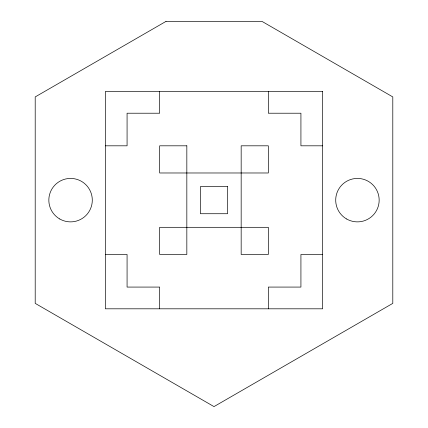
<?xml version="1.0" encoding="UTF-8"?>
<svg xmlns="http://www.w3.org/2000/svg" width="428" height="428" viewBox="0 0 428 428"><rect width="100%" height="100%" fill="white"/><g stroke="black" fill="none" stroke-linecap="round" stroke-linejoin="round"><path stroke-width="0.64" d="M105.342 145.814L127.073 145.814L127.073 113.217L159.671 113.217L159.671 91.485M322.659 145.814L300.927 145.814L300.927 113.217L268.329 113.217L268.329 91.485M105.342 254.478L127.073 254.478L127.073 287.076L159.671 287.076L159.671 308.807M322.659 254.478L300.927 254.478L300.927 287.076L268.329 287.076L268.329 308.807M166.005 21.4L35.203 96.921L35.203 303.372L214 406.6L392.797 303.372L392.797 96.921L261.995 21.4L166.005 21.4M322.659 91.485L105.342 91.485L105.342 308.807L322.659 308.807L322.659 91.485M186.833 145.814L159.671 145.814L159.671 172.982L268.329 172.982L268.329 145.814L241.167 145.814L241.167 254.478L268.329 254.478L268.329 227.311L159.671 227.311L159.671 254.478L186.833 254.478L186.833 145.814M227.584 186.565L200.416 186.565L200.416 213.727L227.584 213.727L227.584 186.565M59.701 218.965A21.732 21.732 0 0 0 92.298 200.144A21.732 21.732 0 0 0 59.701 181.328A21.732 21.732 0 0 0 59.701 218.965M346.568 218.965A21.732 21.732 0 0 0 379.165 200.144A21.732 21.732 0 0 0 346.568 181.328A21.732 21.732 0 0 0 346.568 218.965"/></g></svg>
